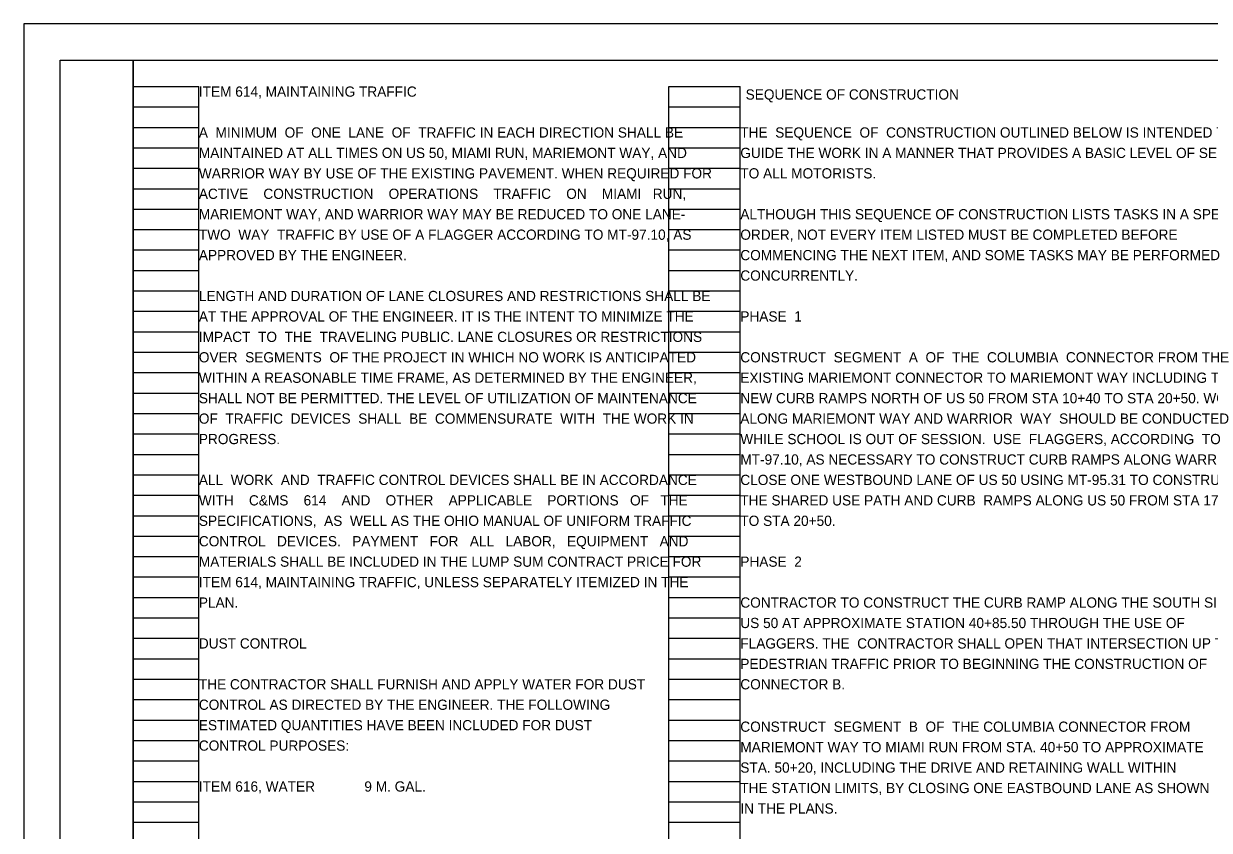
# Model space of a CAD drawing. Extents: x 0 to 34, y 0 to 22.
# Drawn here: x 0 to 16.25, y 10.95 to 22 of the extents above; entities that cross this region are included whole.
import ezdxf

# ---------------------------------------------------------------- set-up
doc = ezdxf.new("R2010")
doc.units = 0
for name, color, linetype in [('SH_Border', 7, 'Continuous'), ('SH_Cut_Line', 7, 'Continuous'), ('SH_Data', 7, 'Continuous'), ('SH_Text', 7, 'Continuous')]:
    doc.layers.add(name, color=color, linetype=linetype)

msp = doc.modelspace()

# ---------------------------------------------------------------- linework, layer by layer
at = {"layer": 'SH_Border'}
for points in [[(0.5, 21.5), (1.5, 21.5), (1.5, 0.5), (0.5, 0.5)], [(1.5, 21.5), (33.5, 21.5), (33.5, 0.5), (1.5, 0.5)]]:
    msp.add_lwpolyline(points, close=True, dxfattribs=at)
at = {"layer": 'SH_Cut_Line'}
msp.add_lwpolyline([(0, 0), (34, 0), (34, 22), (0, 22)], close=True, dxfattribs=at)
at = {"layer": 'SH_Data'}
for p, q in [((1.5, 0.98), (1.5, 21.14)), ((1.5, 21.14), (2.4, 21.14)), ((2.4, 0.98), (2.4, 21.14)), ((8.84, 0.98), (8.84, 21.14)), ((8.84, 21.14), (9.82, 21.14)), ((9.82, 0.98), (9.82, 21.14)), ((1.5, 20.86), (2.4, 20.86)), ((8.84, 20.86), (9.82, 20.86)), ((1.5, 20.58), (2.4, 20.58)), ((8.84, 20.58), (9.82, 20.58)), ((1.5, 20.3), (2.4, 20.3)), ((8.84, 20.3), (9.82, 20.3)), ((1.5, 20.02), (2.4, 20.02)), ((8.84, 20.02), (9.82, 20.02)), ((1.5, 19.74), (2.4, 19.74)), ((8.84, 19.74), (9.82, 19.74)), ((1.5, 19.46), (2.4, 19.46)), ((8.84, 19.46), (9.82, 19.46)), ((1.5, 19.18), (2.4, 19.18)), ((8.84, 19.18), (9.82, 19.18)), ((1.5, 18.9), (2.4, 18.9)), ((8.84, 18.9), (9.82, 18.9)), ((1.5, 18.62), (2.4, 18.62)), ((8.84, 18.62), (9.82, 18.62)), ((1.5, 18.34), (2.4, 18.34)), ((8.84, 18.34), (9.82, 18.34)), ((1.5, 18.06), (2.4, 18.06)), ((8.84, 18.06), (9.82, 18.06)), ((1.5, 17.78), (2.4, 17.78)), ((8.84, 17.78), (9.82, 17.78)), ((1.5, 17.5), (2.4, 17.5)), ((8.84, 17.5), (9.82, 17.5)), ((1.5, 17.22), (2.4, 17.22)), ((8.84, 17.22), (9.82, 17.22)), ((1.5, 16.94), (2.4, 16.94)), ((8.84, 16.94), (9.82, 16.94)), ((1.5, 16.66), (2.4, 16.66)), ((8.84, 16.66), (9.82, 16.66)), ((1.5, 16.38), (2.4, 16.38)), ((8.84, 16.38), (9.82, 16.38)), ((1.5, 16.1), (2.4, 16.1)), ((8.84, 16.1), (9.82, 16.1)), ((1.5, 15.82), (2.4, 15.82)), ((8.84, 15.82), (9.82, 15.82)), ((1.5, 15.54), (2.4, 15.54)), ((8.84, 15.54), (9.82, 15.54)), ((1.5, 15.26), (2.4, 15.26)), ((8.84, 15.26), (9.82, 15.26)), ((1.5, 14.98), (2.4, 14.98)), ((8.84, 14.98), (9.82, 14.98)), ((1.5, 14.7), (2.4, 14.7)), ((8.84, 14.7), (9.82, 14.7)), ((1.5, 14.42), (2.4, 14.42)), ((8.84, 14.42), (9.82, 14.42)), ((1.5, 14.14), (2.4, 14.14)), ((8.84, 14.14), (9.82, 14.14)), ((1.5, 13.86), (2.4, 13.86)), ((8.84, 13.86), (9.82, 13.86)), ((1.5, 13.58), (2.4, 13.58)), ((8.84, 13.58), (9.82, 13.58)), ((1.5, 13.3), (2.4, 13.3)), ((8.84, 13.3), (9.82, 13.3)), ((1.5, 13.02), (2.4, 13.02)), ((8.84, 13.02), (9.82, 13.02)), ((1.5, 12.74), (2.4, 12.74)), ((8.84, 12.74), (9.82, 12.74)), ((1.5, 12.46), (2.4, 12.46)), ((8.84, 12.46), (9.82, 12.46)), ((1.5, 12.18), (2.4, 12.18)), ((8.84, 12.18), (9.82, 12.18)), ((1.5, 11.9), (2.4, 11.9)), ((8.84, 11.9), (9.82, 11.9)), ((1.5, 11.62), (2.4, 11.62)), ((8.84, 11.62), (9.82, 11.62)), ((1.5, 11.34), (2.4, 11.34)), ((8.84, 11.34), (9.82, 11.34)), ((1.5, 11.06), (2.4, 11.06)), ((8.84, 11.06), (9.82, 11.06))]:
    msp.add_line(p, q, dxfattribs=at)

# ---------------------------------------------------------------- texts
at = {"layer": 'SH_Text'}
for s, p in [('ITEM 614, MAINTAINING TRAFFIC', (2.4, 21)), ('SEQUENCE OF CONSTRUCTION', (9.893, 20.961)), ('A  MINIMUM  OF  ONE  LANE  OF  TRAFFIC IN EACH DIRECTION SHALL BE', (2.4, 20.44)), ('THE  SEQUENCE  OF  CONSTRUCTION OUTLINED BELOW IS INTENDED TO', (9.82, 20.44)), ('MAINTAINED AT ALL TIMES ON US 50, MIAMI RUN, MARIEMONT WAY, AND', (2.4, 20.16)), ('GUIDE THE WORK IN A MANNER THAT PROVIDES A BASIC LEVEL OF SERVICE', (9.82, 20.16)), ('WARRIOR WAY BY USE OF THE EXISTING PAVEMENT. WHEN REQUIRED FOR', (2.4, 19.88)), ('TO ALL MOTORISTS.', (9.82, 19.88)), ('ACTIVE    CONSTRUCTION    OPERATIONS    TRAFFIC    ON    MIAMI   RUN,', (2.4, 19.6)), ('MARIEMONT WAY, AND WARRIOR WAY MAY BE REDUCED TO ONE LANE-', (2.4, 19.32)), ('ALTHOUGH THIS SEQUENCE OF CONSTRUCTION LISTS TASKS IN A SPECIFIC', (9.82, 19.32)), ('TWO  WAY  TRAFFIC BY USE OF A FLAGGER ACCORDING TO MT-97.10, AS', (2.4, 19.04)), ('ORDER, NOT EVERY ITEM LISTED MUST BE COMPLETED BEFORE', (9.82, 19.04)), ('APPROVED BY THE ENGINEER.', (2.4, 18.76)), ('COMMENCING THE NEXT ITEM, AND SOME TASKS MAY BE PERFORMED', (9.82, 18.76)), ('CONCURRENTLY.', (9.82, 18.48)), ('LENGTH AND DURATION OF LANE CLOSURES AND RESTRICTIONS SHALL BE', (2.4, 18.2)), ('AT THE APPROVAL OF THE ENGINEER. IT IS THE INTENT TO MINIMIZE THE', (2.4, 17.92)), ('PHASE  1', (9.82, 17.92)), ('IMPACT  TO  THE  TRAVELING PUBLIC. LANE CLOSURES OR RESTRICTIONS', (2.4, 17.64)), ('OVER  SEGMENTS  OF THE PROJECT IN WHICH NO WORK IS ANTICIPATED', (2.4, 17.36)), ('CONSTRUCT  SEGMENT  A  OF  THE  COLUMBIA  CONNECTOR FROM THE', (9.82, 17.36)), ('WITHIN A REASONABLE TIME FRAME, AS DETERMINED BY THE ENGINEER,', (2.4, 17.08)), ('EXISTING MARIEMONT CONNECTOR TO MARIEMONT WAY INCLUDING THE', (9.82, 17.08)), ('SHALL NOT BE PERMITTED. THE LEVEL OF UTILIZATION OF MAINTENANCE', (2.4, 16.8)), ('NEW CURB RAMPS NORTH OF US 50 FROM STA 10+40 TO STA 20+50. WORK ', (9.82, 16.8)), ('OF  TRAFFIC  DEVICES  SHALL  BE  COMMENSURATE  WITH  THE WORK IN', (2.4, 16.52)), ('ALONG MARIEMONT WAY AND WARRIOR  WAY  SHOULD BE CONDUCTED  ', (9.82, 16.52)), ('PROGRESS.', (2.4, 16.24)), ('WHILE SCHOOL IS OUT OF SESSION.  USE  FLAGGERS, ACCORDING  TO', (9.82, 16.24)), ('MT-97.10, AS NECESSARY TO CONSTRUCT CURB RAMPS ALONG WARRIOR WAY.', (9.82, 15.96)), ('ALL  WORK  AND  TRAFFIC CONTROL DEVICES SHALL BE IN ACCORDANCE', (2.4, 15.68)), ('CLOSE ONE WESTBOUND LANE OF US 50 USING MT-95.31 TO CONSTRUCT', (9.82, 15.68)), ('WITH    C&MS    614    AND    OTHER    APPLICABLE    PORTIONS   OF   THE', (2.4, 15.4)), ('THE SHARED USE PATH AND CURB  RAMPS ALONG US 50 FROM STA 17+50', (9.82, 15.4)), ('SPECIFICATIONS,  AS  WELL AS THE OHIO MANUAL OF UNIFORM TRAFFIC', (2.4, 15.12)), ('TO STA 20+50.', (9.82, 15.12)), ('CONTROL   DEVICES.   PAYMENT   FOR   ALL   LABOR,   EQUIPMENT   AND', (2.4, 14.84)), ('MATERIALS SHALL BE INCLUDED IN THE LUMP SUM CONTRACT PRICE FOR', (2.4, 14.56)), ('PHASE  2', (9.82, 14.56)), ('ITEM 614, MAINTAINING TRAFFIC, UNLESS SEPARATELY ITEMIZED IN THE', (2.4, 14.28)), ('PLAN.', (2.4, 14)), ('CONTRACTOR TO CONSTRUCT THE CURB RAMP ALONG THE SOUTH SIDE OF', (9.82, 14)), ('US 50 AT APPROXIMATE STATION 40+85.50 THROUGH THE USE OF', (9.82, 13.72)), ('DUST CONTROL', (2.4, 13.44)), ('FLAGGERS. THE  CONTRACTOR SHALL OPEN THAT INTERSECTION UP TO', (9.82, 13.44)), ('PEDESTRIAN TRAFFIC PRIOR TO BEGINNING THE CONSTRUCTION OF', (9.82, 13.16)), ('THE CONTRACTOR SHALL FURNISH AND APPLY WATER FOR DUST', (2.4, 12.88)), ('CONNECTOR B.', (9.82, 12.88)), ('CONTROL AS DIRECTED BY THE ENGINEER. THE FOLLOWING', (2.4, 12.6)), ('ESTIMATED QUANTITIES HAVE BEEN INCLUDED FOR DUST', (2.4, 12.32)), ('CONSTRUCT  SEGMENT  B  OF  THE COLUMBIA CONNECTOR FROM', (9.82, 12.299)), ('CONTROL PURPOSES:', (2.4, 12.04)), ('MARIEMONT WAY TO MIAMI RUN FROM STA. 40+50 TO APPROXIMATE ', (9.82, 12.019)), ('STA. 50+20, INCLUDING THE DRIVE AND RETAINING WALL WITHIN ', (9.82, 11.739)), ('ITEM 616, WATER             9 M. GAL.', (2.4, 11.48)), ('THE STATION LIMITS, BY CLOSING ONE EASTBOUND LANE AS SHOWN', (9.82, 11.459)), ('IN THE PLANS. ', (9.82, 11.179))]:
    msp.add_text(s, height=0.14, dxfattribs=at).set_placement(p)

doc.saveas('drawing.dxf')
